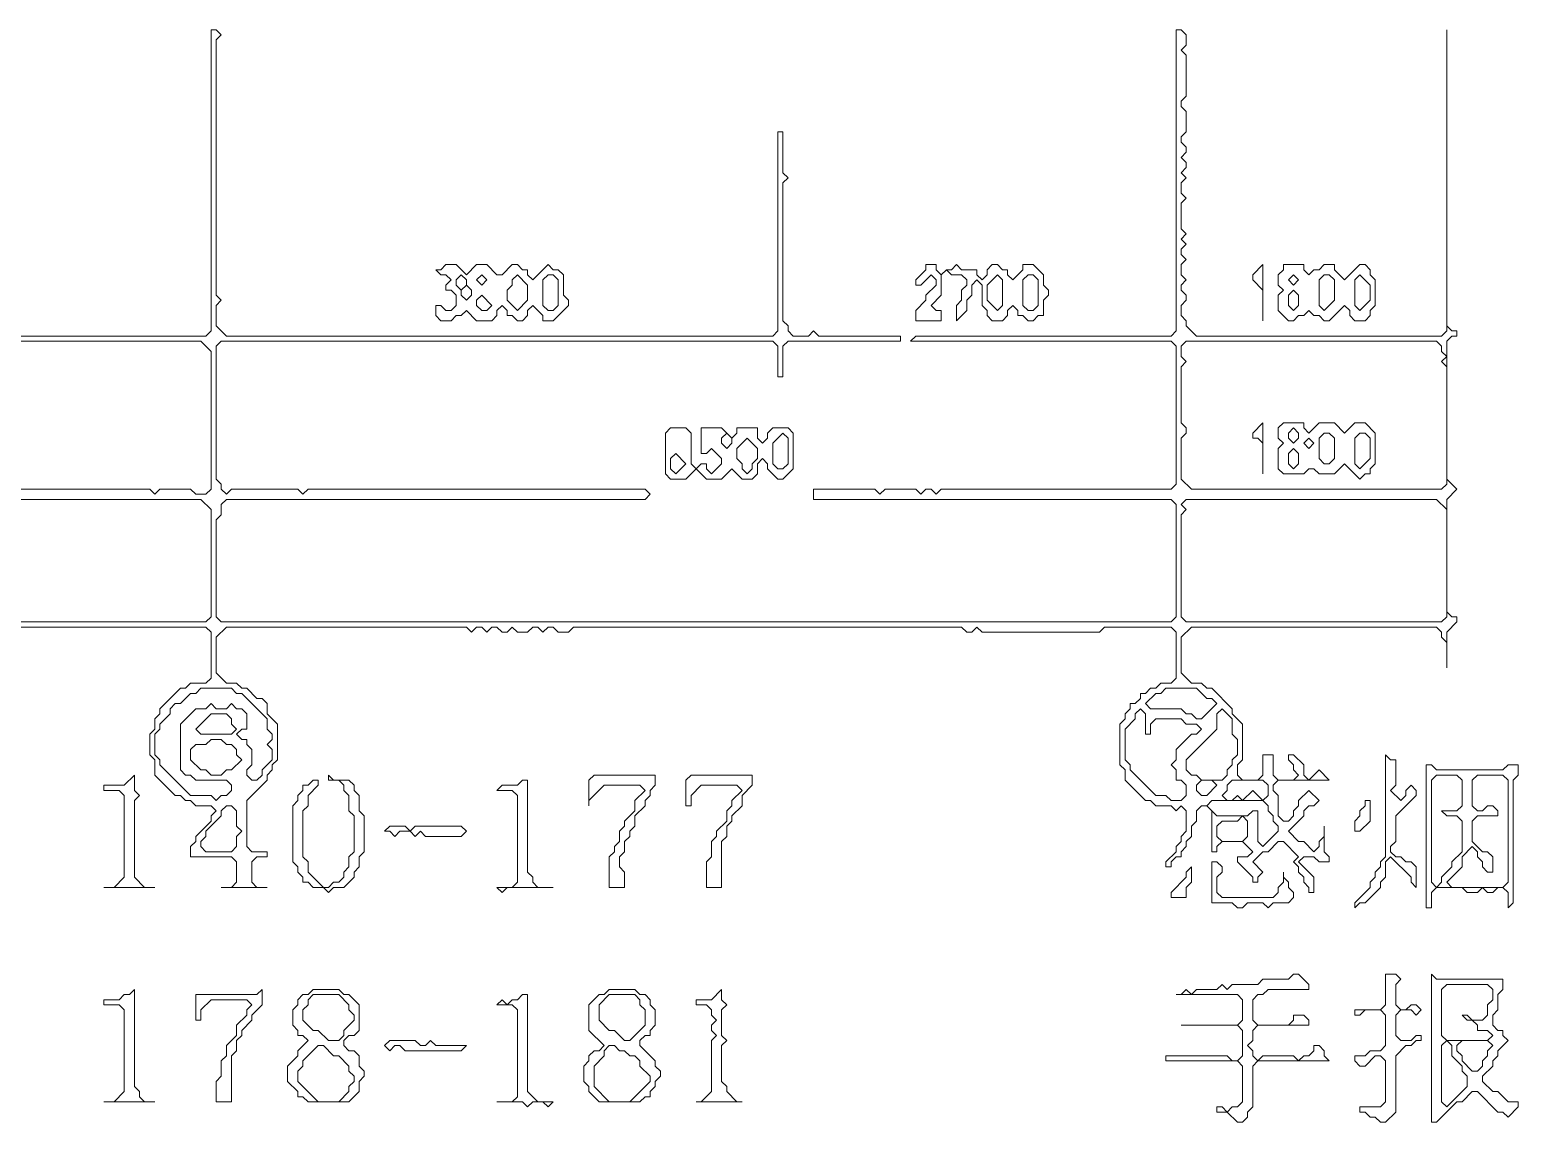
# Model space of a CAD drawing. Extents: x 4 to 2473, y 19 to 1752.
# Drawn here: x 1626.5 to 1918, y 249 to 463 of the extents above; entities that cross this region are included whole.
import ezdxf

# ---------------------------------------------------------------- set-up
doc = ezdxf.new("R2010")
doc.units = 0
doc.layers.add('TRACE_CURVE', color=3, linetype='Continuous', lineweight=0)
doc.layers.add('TRACE_TEXT_SYMBOL', color=6, linetype='Continuous', lineweight=0)

msp = doc.modelspace()

# ---------------------------------------------------------------- linework, layer by layer
at = {"layer": 'TRACE_CURVE', "color": 3}
for points in [[(1681, 373), (1680, 372), (1679, 373), (1666, 373), (1665, 372), (1664, 373), (1664, 374), (1663, 375), (1663, 401), (1664, 402), (1772, 402), (1773, 401), (1773, 395), (1774, 395), (1774, 401), (1775, 402), (1797, 402), (1797, 403), (1781, 403), (1780, 404), (1779, 403), (1776, 403), (1775, 404), (1775, 405), (1774, 406), (1774, 433), (1775, 434), (1774, 435), (1774, 443), (1773, 443), (1773, 404), (1772, 403), (1665, 403), (1663, 405), (1663, 409), (1664, 410), (1663, 411), (1663, 461), (1664, 462), (1663, 463), (1662, 463), (1662, 404), (1661, 403), (1553, 403)], [(1853, 418), (1852, 419), (1852, 420), (1853, 421), (1852, 422), (1853, 423), (1852, 424), (1852, 429), (1853, 430), (1852, 431), (1852, 433), (1853, 434), (1852, 435), (1853, 436), (1853, 437), (1852, 438), (1853, 439), (1853, 440), (1852, 441), (1852, 442), (1853, 443), (1853, 447), (1852, 448), (1852, 449), (1853, 450), (1853, 458), (1852, 459), (1853, 460), (1853, 462), (1852, 463), (1851, 463), (1851, 404), (1850, 403), (1800, 403), (1799, 402), (1850, 402), (1851, 401), (1851, 374), (1850, 373), (1805, 373), (1804, 372), (1803, 373), (1802, 373), (1801, 372), (1800, 373), (1794, 373), (1793, 372), (1792, 373), (1780, 373), (1780, 371), (1850, 371), (1851, 370), (1851, 348), (1850, 347), (1664, 347), (1663, 348), (1663, 367), (1664, 368), (1664, 370), (1665, 371), (1747, 371), (1748, 372), (1747, 373), (1681, 373)], [(1876, 317), (1876, 319), (1874, 321), (1873, 321), (1873, 320), (1874, 319), (1874, 318), (1875, 317), (1874, 316), (1871, 316), (1870, 317), (1870, 321), (1868, 321), (1868, 317), (1867, 316), (1864, 316), (1863, 317), (1863, 319), (1864, 320), (1864, 327), (1862, 329), (1862, 330), (1858, 334), (1857, 334), (1856, 335), (1854, 335), (1852, 337), (1852, 344), (1854, 346), (1902, 346), (1903, 345), (1903, 344), (1904, 343), (1904, 338), (1904, 345), (1906, 347), (1906, 348), (1905, 348), (1904, 349), (1904, 371), (1906, 373), (1904, 375), (1904, 402), (1905, 403), (1906, 403), (1906, 404), (1905, 404), (1904, 405), (1904, 463), (1904, 404), (1903, 403), (1855, 403), (1853, 405), (1853, 406), (1852, 407), (1852, 409), (1853, 410), (1853, 411), (1852, 412), (1852, 413), (1853, 414), (1852, 415), (1852, 417), (1853, 418)], [(1591, 402), (1660, 402), (1662, 400), (1662, 373), (1661, 372), (1659, 372), (1658, 373), (1652, 373), (1651, 372), (1650, 373), (1620, 373)], [(1475, 371), (1660, 371), (1662, 369), (1662, 348), (1661, 347), (1558, 347)], [(1578, 346), (1661, 346), (1662, 345), (1662, 336), (1661, 335), (1658, 335), (1657, 334), (1656, 334), (1652, 330), (1652, 329), (1651, 328)], [(1651, 328), (1651, 326), (1650, 325), (1650, 321), (1651, 320), (1651, 317), (1655, 313), (1656, 313), (1657, 312), (1658, 312), (1659, 311), (1662, 311), (1663, 310), (1662, 309), (1662, 308), (1659, 305), (1659, 304), (1658, 303), (1658, 301), (1666, 301), (1667, 300), (1667, 296), (1666, 295), (1664, 295), (1673, 295), (1671, 295), (1670, 296), (1670, 300), (1671, 301), (1673, 301), (1673, 302), (1670, 302), (1669, 303), (1669, 312), (1673, 316), (1673, 317), (1674, 318), (1674, 319), (1675, 320), (1675, 327), (1673, 329), (1673, 331), (1672, 332), (1671, 332), (1669, 334), (1668, 334), (1667, 335), (1665, 335), (1663, 337), (1663, 344), (1665, 346), (1712, 346), (1713, 345), (1714, 346), (1715, 346), (1716, 345), (1717, 346), (1718, 346), (1719, 345), (1720, 345), (1721, 346), (1722, 345), (1724, 345), (1725, 346)], [(1725, 346), (1726, 346), (1727, 345), (1728, 346), (1729, 346), (1730, 345), (1732, 345), (1733, 346), (1809, 346), (1810, 345), (1811, 345), (1812, 346), (1813, 345), (1836, 345), (1837, 346), (1850, 346), (1851, 345), (1851, 336), (1850, 335), (1848, 335), (1847, 334), (1846, 334), (1845, 333), (1844, 333), (1844, 332), (1843, 331), (1842, 331), (1842, 330), (1841, 329), (1841, 328), (1840, 327), (1840, 319), (1841, 318), (1841, 316), (1845, 312), (1846, 312), (1847, 311), (1850, 311), (1851, 310), (1852, 311), (1853, 310), (1853, 306), (1852, 305), (1852, 304), (1851, 303), (1851, 302), (1849, 300), (1849, 299), (1850, 299), (1850, 300), (1851, 301), (1852, 301), (1852, 302), (1853, 303), (1853, 304), (1854, 305), (1854, 307), (1855, 308), (1855, 310), (1856, 311), (1857, 311), (1858, 310), (1858, 302), (1859, 302)], [(1859, 302), (1859, 303), (1860, 304), (1864, 304), (1866, 302), (1865, 301), (1863, 301), (1863, 300), (1866, 297), (1866, 296), (1867, 296), (1867, 297), (1868, 298), (1866, 300), (1868, 302), (1869, 302), (1871, 304), (1872, 304), (1875, 301), (1874, 300), (1875, 299), (1875, 298), (1876, 297), (1876, 296), (1877, 295), (1877, 294), (1878, 294), (1878, 297), (1875, 300), (1876, 301), (1878, 301), (1879, 300), (1881, 300), (1881, 301), (1880, 302), (1880, 307), (1880, 305), (1879, 304), (1879, 303), (1878, 302), (1876, 304), (1875, 304), (1873, 306), (1876, 309), (1876, 310), (1877, 311), (1878, 311), (1879, 312), (1877, 314), (1875, 312), (1875, 311), (1874, 310), (1874, 309), (1873, 308), (1872, 308), (1871, 309), (1871, 313), (1870, 314), (1870, 315), (1871, 316), (1881, 316), (1879, 318), (1877, 316), (1876, 317)]]:
    msp.add_lwpolyline(points, dxfattribs=at)
for points in [[(1852, 401), (1853, 402), (1902, 402), (1903, 401), (1903, 400), (1904, 399), (1903, 398), (1904, 397), (1904, 374), (1903, 373), (1854, 373), (1852, 375), (1852, 383), (1853, 384), (1853, 385), (1852, 386), (1852, 397), (1853, 398), (1852, 399)], [(1852, 370), (1853, 371), (1902, 371), (1904, 369), (1904, 348), (1903, 347), (1853, 347), (1852, 348), (1852, 368), (1853, 369)], [(1659, 333), (1660, 334), (1666, 334), (1667, 333), (1668, 333), (1673, 328), (1673, 326), (1674, 325), (1674, 324), (1673, 323), (1674, 322), (1674, 320), (1672, 318), (1672, 317), (1671, 316), (1670, 316), (1669, 317), (1669, 318), (1670, 319), (1670, 322), (1669, 323), (1669, 324), (1668, 324), (1667, 325), (1668, 326), (1669, 326), (1669, 329), (1668, 330), (1667, 330), (1666, 331), (1665, 330), (1663, 330), (1662, 331), (1661, 330), (1659, 330), (1656, 327), (1656, 318), (1657, 317), (1658, 317), (1659, 316), (1665, 316), (1666, 315), (1666, 314), (1665, 313), (1664, 313), (1663, 312), (1662, 313), (1658, 313), (1652, 319), (1652, 320), (1651, 321), (1651, 325), (1652, 326), (1652, 327), (1654, 329), (1654, 330), (1655, 331), (1656, 331), (1658, 333)], [(1848, 333), (1849, 334), (1855, 334), (1857, 332), (1858, 332), (1859, 331), (1856, 328), (1855, 328), (1854, 329), (1853, 329), (1852, 330), (1846, 330), (1845, 331), (1847, 333)], [(1843, 329), (1844, 330), (1845, 329), (1845, 325), (1846, 325), (1846, 327), (1847, 328), (1852, 328), (1853, 327), (1855, 327), (1856, 326), (1855, 325), (1854, 325), (1851, 322), (1851, 320), (1850, 319), (1851, 318), (1851, 316), (1852, 316), (1853, 315), (1853, 313), (1852, 312), (1850, 312), (1849, 313), (1847, 313), (1842, 318), (1842, 319), (1841, 320), (1841, 326), (1843, 328)], [(1859, 329), (1860, 330), (1862, 328), (1862, 325), (1863, 324), (1863, 321), (1862, 320), (1862, 319), (1861, 318), (1861, 317), (1860, 316), (1856, 316), (1855, 317), (1854, 317), (1853, 318), (1853, 320), (1859, 326)], [(1662, 329), (1665, 329), (1666, 328), (1666, 327), (1667, 326), (1666, 325), (1660, 325), (1659, 326)], [(1661, 323), (1662, 324), (1664, 324), (1665, 323), (1666, 323), (1667, 322), (1667, 321), (1668, 320), (1666, 318), (1665, 318), (1664, 317), (1662, 317), (1661, 318), (1660, 318), (1658, 320), (1658, 322), (1659, 323)], [(1855, 315), (1856, 316), (1858, 316), (1859, 315), (1857, 313), (1856, 313), (1855, 314)], [(1861, 315), (1862, 316), (1868, 316), (1869, 315), (1869, 313), (1868, 312), (1866, 314), (1864, 312), (1863, 313), (1862, 312), (1861, 312), (1860, 313), (1861, 314)], [(1857, 311), (1858, 312), (1868, 312), (1869, 311), (1869, 310), (1870, 309), (1870, 308), (1871, 307), (1871, 306), (1868, 303), (1867, 304), (1867, 310), (1866, 310), (1865, 309), (1859, 309)], [(1664, 310), (1665, 311), (1666, 311), (1667, 310), (1667, 307), (1668, 306), (1667, 305), (1667, 303), (1666, 302), (1661, 302), (1660, 303), (1660, 304), (1661, 305), (1661, 306), (1664, 309)], [(1863, 308), (1864, 309), (1865, 308), (1865, 305), (1864, 304), (1860, 304), (1859, 305), (1859, 307), (1860, 308)]]:
    msp.add_lwpolyline(points, close=True, dxfattribs=at)
at = {"layer": 'TRACE_TEXT_SYMBOL', "color": 6}
for points in [[(1708, 417), (1707, 416), (1706, 416), (1707, 415), (1708, 415), (1709, 414), (1708, 413), (1708, 412), (1709, 412), (1710, 411), (1710, 409), (1709, 408), (1708, 408), (1707, 409), (1706, 409), (1706, 407), (1707, 406), (1709, 406), (1710, 407), (1711, 407), (1712, 408), (1714, 406), (1717, 406), (1718, 407), (1718, 408), (1719, 409), (1720, 408), (1720, 407), (1721, 407), (1722, 406), (1723, 406), (1724, 407), (1724, 408), (1725, 409), (1727, 407), (1727, 406), (1729, 406), (1732, 409), (1732, 410), (1731, 411), (1731, 415), (1730, 416), (1729, 416), (1728, 417), (1725, 414), (1724, 415), (1724, 416), (1723, 416), (1722, 417), (1721, 417), (1719, 415), (1718, 415), (1716, 417), (1714, 417), (1712, 415), (1710, 417)], [(1868, 417), (1866, 415), (1866, 414), (1868, 412), (1868, 406)], [(1872, 417), (1872, 416), (1871, 415), (1871, 413), (1872, 412), (1871, 411), (1871, 408), (1873, 406), (1874, 406), (1875, 407), (1876, 407), (1877, 408), (1878, 407), (1879, 407), (1880, 406), (1881, 406), (1884, 409), (1885, 408), (1885, 407), (1886, 406), (1888, 406), (1889, 407), (1889, 408), (1890, 409), (1890, 414), (1889, 415), (1889, 416), (1888, 417), (1887, 417), (1884, 414), (1882, 416), (1882, 417), (1880, 417), (1879, 416), (1878, 416), (1877, 415), (1876, 416), (1876, 417)], [(1710, 414), (1711, 415), (1712, 414), (1712, 413), (1711, 412), (1710, 413)], [(1714, 414), (1715, 415), (1716, 414), (1715, 413)], [(1721, 414), (1722, 415), (1724, 413), (1724, 410), (1722, 408), (1720, 410), (1720, 412), (1721, 413)], [(1727, 414), (1728, 415), (1729, 415), (1730, 414), (1730, 409), (1729, 408), (1728, 408), (1727, 409)], [(1816, 415), (1817, 414), (1817, 409), (1816, 408), (1814, 410), (1814, 413)], [(1821, 414), (1822, 415), (1823, 415), (1824, 414), (1824, 409), (1823, 408), (1822, 408), (1821, 409)], [(1873, 414), (1874, 415), (1875, 414), (1874, 413)], [(1879, 414), (1880, 415), (1881, 415), (1882, 414), (1882, 410), (1880, 408), (1879, 409)], [(1886, 414), (1887, 415), (1889, 413), (1889, 410), (1887, 408), (1886, 409)], [(1711, 412), (1712, 413), (1713, 412), (1713, 411), (1712, 410), (1711, 411)], [(1873, 411), (1874, 412), (1875, 411), (1875, 409), (1874, 408), (1873, 409)], [(1714, 410), (1715, 411), (1717, 409), (1716, 408), (1715, 408), (1714, 409)], [(1752, 385), (1751, 384), (1751, 376), (1752, 375), (1755, 375), (1757, 377), (1759, 375), (1762, 375), (1764, 377), (1766, 375), (1768, 375), (1769, 376), (1769, 378), (1770, 379), (1771, 378), (1771, 377), (1773, 375), (1774, 375), (1776, 377), (1776, 384), (1775, 385), (1772, 385), (1771, 384), (1771, 383), (1770, 382), (1769, 383), (1769, 385), (1765, 385), (1765, 384), (1764, 383), (1762, 385), (1758, 385), (1758, 380), (1759, 380), (1760, 381), (1762, 379), (1762, 378), (1760, 376), (1759, 377), (1759, 378), (1758, 378), (1757, 377), (1756, 378), (1756, 384), (1755, 385)], [(1868, 386), (1866, 384), (1866, 383), (1867, 383), (1868, 382), (1868, 376)], [(1872, 386), (1871, 385), (1871, 383), (1872, 382), (1871, 381), (1871, 377), (1872, 376), (1876, 376), (1877, 377), (1878, 377), (1879, 376), (1882, 376), (1884, 378), (1887, 375), (1888, 376), (1889, 376), (1889, 377), (1890, 378), (1890, 384), (1888, 386), (1886, 386), (1884, 384), (1882, 386), (1879, 386), (1877, 384), (1876, 385), (1876, 386)], [(1873, 384), (1874, 385), (1875, 384), (1875, 383), (1874, 382), (1873, 383)], [(1762, 383), (1763, 384), (1764, 383), (1764, 382), (1763, 381), (1762, 382)], [(1767, 383), (1769, 381), (1769, 379), (1768, 378), (1768, 377), (1767, 376), (1766, 377), (1766, 378), (1765, 379), (1765, 381)], [(1774, 384), (1775, 383), (1775, 378), (1774, 377), (1773, 377), (1772, 378), (1772, 382)], [(1876, 382), (1877, 383), (1878, 382), (1877, 381)], [(1879, 383), (1880, 384), (1881, 384), (1882, 383), (1882, 379), (1881, 378), (1880, 378), (1879, 379)], [(1886, 383), (1887, 384), (1888, 384), (1889, 383), (1889, 379), (1887, 377), (1886, 378)], [(1752, 379), (1753, 380), (1755, 378), (1753, 376), (1752, 377)], [(1873, 380), (1874, 381), (1875, 380), (1875, 378), (1874, 377), (1873, 378)], [(1892, 321), (1892, 301), (1891, 300), (1891, 299), (1890, 298), (1890, 297), (1889, 296), (1889, 295), (1886, 292), (1886, 291), (1887, 292), (1888, 292), (1891, 295), (1891, 296), (1892, 297), (1892, 300), (1893, 301), (1897, 297), (1897, 296), (1898, 295), (1898, 299), (1897, 300), (1896, 300), (1895, 301), (1894, 301), (1893, 302), (1893, 303), (1894, 304), (1894, 309), (1898, 313), (1898, 314), (1897, 315), (1896, 314), (1896, 313), (1895, 312), (1893, 314), (1894, 315), (1894, 320), (1893, 320)], [(1900, 319), (1900, 291), (1901, 291), (1901, 294), (1902, 295), (1907, 295), (1908, 294), (1910, 294), (1911, 295), (1912, 294), (1913, 294), (1914, 295), (1915, 295), (1916, 294), (1916, 291), (1917, 292), (1917, 316), (1918, 317), (1918, 319), (1916, 319), (1915, 318), (1902, 318), (1901, 319)], [(1647, 317), (1645, 315), (1641, 315), (1641, 314), (1644, 314), (1645, 313), (1645, 297), (1643, 295), (1641, 295), (1651, 295), (1649, 295), (1647, 297), (1647, 312), (1648, 313), (1647, 314)], [(1685, 317), (1685, 316), (1687, 316), (1688, 315), (1688, 314), (1689, 313), (1689, 310), (1690, 309), (1690, 302), (1689, 301), (1689, 299), (1688, 298), (1688, 297), (1687, 296), (1686, 296), (1685, 295), (1684, 295), (1681, 298), (1681, 300), (1680, 301), (1680, 310), (1681, 311), (1681, 313), (1683, 315), (1683, 316), (1682, 316), (1681, 315), (1680, 315), (1680, 314), (1679, 313), (1679, 312), (1678, 311), (1678, 300), (1679, 299), (1679, 298), (1680, 297), (1680, 296), (1681, 296), (1682, 295), (1684, 295), (1685, 294), (1686, 295), (1688, 295), (1690, 297), (1690, 298), (1691, 299), (1691, 301), (1692, 302), (1692, 309), (1691, 310), (1691, 313), (1690, 314), (1690, 315), (1689, 316), (1686, 316)], [(1723, 316), (1722, 315), (1719, 315), (1718, 314), (1721, 314), (1722, 313), (1722, 296), (1721, 295), (1718, 295), (1719, 294), (1720, 295), (1729, 295), (1726, 295), (1725, 296), (1725, 297), (1724, 298), (1724, 316)], [(1737, 317), (1736, 316), (1736, 311), (1736, 312), (1739, 315), (1746, 315), (1747, 314), (1745, 312), (1745, 310), (1743, 308), (1743, 307), (1742, 306), (1742, 304), (1741, 303), (1741, 302), (1740, 301), (1740, 295), (1743, 295), (1743, 298), (1742, 299), (1742, 301), (1743, 302), (1743, 304), (1744, 305), (1744, 306), (1745, 307), (1745, 309), (1747, 311), (1747, 312), (1748, 313), (1748, 314), (1749, 315), (1749, 317)], [(1756, 317), (1755, 316), (1755, 311), (1756, 311), (1756, 313), (1758, 315), (1765, 315), (1766, 314), (1764, 312), (1764, 311), (1763, 310), (1763, 308), (1761, 306), (1761, 305), (1760, 304), (1760, 301), (1759, 300), (1759, 295), (1762, 295), (1762, 304), (1763, 305), (1763, 307), (1764, 308), (1764, 309), (1766, 311), (1766, 313), (1768, 315), (1768, 317)], [(1901, 316), (1902, 317), (1906, 317), (1907, 316), (1907, 311), (1906, 310), (1903, 310), (1904, 309), (1906, 309), (1907, 308), (1907, 302), (1905, 300), (1905, 299), (1903, 297), (1903, 296), (1902, 295), (1901, 296)], [(1909, 316), (1910, 317), (1915, 317), (1916, 316), (1916, 296), (1915, 295), (1905, 295), (1904, 296), (1907, 299), (1907, 301), (1909, 303), (1910, 302), (1910, 301), (1911, 300), (1911, 299), (1912, 298), (1913, 298), (1913, 301), (1912, 302), (1911, 302), (1909, 304), (1909, 308), (1910, 309), (1914, 309), (1914, 310), (1913, 311), (1912, 311), (1911, 310), (1910, 310), (1909, 311)], [(1888, 312), (1888, 311), (1887, 310), (1887, 309), (1886, 308), (1886, 306), (1887, 306), (1889, 308), (1889, 312)], [(1697, 307), (1696, 306), (1697, 306), (1698, 305), (1699, 306), (1701, 306), (1702, 305), (1703, 306), (1704, 305), (1711, 305), (1712, 306), (1711, 307), (1702, 307), (1701, 306), (1700, 307)], [(1854, 299), (1853, 298), (1853, 297), (1850, 294), (1850, 293), (1853, 293), (1853, 295), (1854, 296)], [(1858, 300), (1858, 292), (1862, 292), (1863, 291), (1864, 291), (1865, 292), (1868, 292), (1869, 291), (1870, 292), (1873, 292), (1874, 293), (1874, 294), (1873, 295), (1873, 296), (1872, 297), (1872, 298), (1872, 296), (1871, 295), (1871, 294), (1870, 293), (1860, 293), (1859, 294), (1859, 297), (1860, 298), (1860, 299), (1859, 300)], [(1892, 278), (1892, 272), (1891, 271), (1886, 271), (1886, 270), (1887, 270), (1888, 271), (1891, 271), (1892, 270), (1892, 264), (1891, 263), (1889, 263), (1888, 262), (1886, 262), (1886, 261), (1887, 260), (1888, 260), (1890, 262), (1891, 262), (1892, 261), (1892, 253), (1891, 252), (1887, 252), (1887, 251), (1888, 251), (1889, 250), (1890, 250), (1891, 249), (1892, 249), (1894, 251), (1894, 262), (1896, 264), (1897, 264), (1898, 265), (1899, 265), (1899, 266), (1898, 266), (1897, 265), (1895, 265), (1894, 266), (1894, 270), (1895, 271), (1897, 271), (1898, 270), (1899, 271), (1898, 272), (1897, 272), (1896, 271), (1895, 271), (1894, 272), (1894, 276), (1895, 277), (1894, 278)], [(1901, 278), (1901, 249), (1902, 249), (1906, 253), (1907, 253), (1909, 255), (1910, 255), (1914, 251), (1915, 251), (1916, 250), (1918, 252), (1918, 253), (1916, 253), (1914, 255), (1913, 255), (1911, 257), (1911, 258), (1913, 260), (1913, 261), (1914, 262), (1914, 263), (1916, 265), (1915, 266), (1915, 267), (1914, 267), (1913, 268), (1913, 270), (1914, 271), (1914, 274), (1915, 275), (1915, 277), (1902, 277)], [(1647, 275), (1646, 274), (1645, 274), (1644, 273), (1641, 273), (1641, 272), (1644, 272), (1645, 271), (1645, 255), (1643, 253), (1641, 253), (1651, 253), (1649, 253), (1648, 254), (1648, 255), (1647, 256)], [(1672, 275), (1671, 274), (1659, 274), (1659, 269), (1660, 269), (1660, 271), (1662, 273), (1669, 273), (1670, 272), (1669, 271), (1669, 270), (1667, 268), (1667, 266), (1665, 264), (1665, 262), (1664, 261), (1664, 258), (1663, 257), (1663, 253), (1666, 253), (1666, 262), (1667, 263), (1667, 265), (1668, 266), (1668, 267), (1670, 269), (1670, 270), (1672, 272)], [(1682, 275), (1681, 274), (1680, 274), (1679, 273), (1679, 272), (1678, 271), (1678, 268), (1679, 267), (1679, 266), (1680, 266), (1681, 265), (1679, 263), (1679, 262), (1677, 260), (1677, 257), (1679, 255), (1679, 254), (1680, 254), (1681, 253), (1689, 253), (1691, 255), (1691, 257), (1692, 258), (1692, 259), (1691, 260), (1691, 262), (1690, 263), (1689, 263), (1688, 264), (1688, 265), (1689, 266), (1690, 266), (1691, 267), (1691, 272), (1689, 274), (1688, 274), (1687, 275)], [(1740, 275), (1739, 274), (1738, 274), (1736, 272), (1736, 267), (1739, 264), (1738, 263), (1737, 263), (1736, 262), (1736, 261), (1735, 260), (1735, 257), (1736, 256), (1736, 255), (1738, 253), (1746, 253), (1747, 254), (1748, 254), (1748, 255), (1749, 256), (1749, 257), (1750, 258), (1750, 259), (1749, 260), (1749, 261), (1746, 264), (1746, 265), (1747, 266), (1748, 266), (1748, 267), (1749, 268), (1749, 271), (1748, 272), (1748, 273), (1747, 274), (1746, 274), (1745, 275)], [(1762, 275), (1760, 273), (1757, 273), (1757, 272), (1759, 272), (1760, 271), (1760, 270), (1761, 269), (1760, 268), (1760, 267), (1761, 266), (1760, 265), (1760, 255), (1758, 253), (1757, 253), (1766, 253), (1765, 253), (1763, 255), (1763, 256), (1762, 257), (1762, 264), (1763, 265), (1762, 266), (1762, 271), (1763, 272), (1762, 273)], [(1903, 275), (1904, 276), (1912, 276), (1913, 275), (1913, 273), (1912, 272), (1912, 270), (1911, 269), (1909, 269), (1908, 270), (1907, 270), (1908, 269), (1909, 269), (1910, 268), (1910, 267), (1912, 267), (1913, 266), (1912, 265), (1904, 265), (1903, 266)], [(1681, 273), (1682, 274), (1687, 274), (1689, 272), (1689, 271), (1690, 270), (1690, 269), (1688, 267), (1688, 266), (1687, 265), (1685, 265), (1683, 267), (1682, 267), (1680, 269), (1680, 271), (1681, 272)], [(1723, 274), (1722, 273), (1721, 273), (1720, 272), (1719, 273), (1718, 272), (1721, 272), (1722, 271), (1722, 254), (1721, 253), (1718, 253), (1723, 253), (1724, 252), (1725, 253), (1727, 253), (1728, 252), (1729, 253), (1726, 253), (1724, 255), (1724, 274)], [(1740, 274), (1745, 274), (1746, 273), (1746, 272), (1747, 271), (1747, 268), (1744, 265), (1743, 265), (1741, 267), (1740, 267), (1738, 269), (1738, 272)], [(1683, 264), (1684, 264), (1686, 262), (1687, 262), (1689, 260), (1689, 259), (1690, 258), (1690, 257), (1689, 256), (1689, 255), (1687, 253), (1683, 253), (1679, 257), (1679, 259), (1680, 260), (1680, 261)], [(1697, 265), (1696, 264), (1697, 263), (1698, 264), (1699, 264), (1700, 263), (1711, 263), (1712, 264), (1706, 264), (1705, 265), (1704, 264), (1703, 264), (1702, 265)], [(1739, 263), (1740, 264), (1741, 264), (1742, 263), (1743, 263), (1744, 262), (1745, 262), (1746, 261), (1746, 260), (1748, 258), (1748, 257), (1744, 253), (1740, 253), (1737, 256), (1737, 260), (1739, 262)], [(1903, 264), (1904, 265), (1905, 264), (1905, 262), (1907, 260), (1907, 259), (1908, 258), (1908, 256), (1904, 252), (1903, 253)], [(1906, 264), (1907, 265), (1912, 265), (1913, 264), (1912, 263), (1912, 262), (1911, 261), (1911, 260), (1910, 259), (1909, 259), (1907, 261), (1907, 262), (1906, 263)]]:
    msp.add_lwpolyline(points, close=True, dxfattribs=at)
for points in [[(1802, 417), (1802, 416), (1800, 414), (1800, 413), (1801, 413), (1803, 415), (1804, 414), (1804, 413), (1802, 411), (1802, 410), (1800, 408), (1800, 406), (1805, 406), (1805, 408), (1804, 408), (1803, 409), (1805, 411), (1805, 415), (1806, 416), (1807, 415), (1809, 415), (1810, 414), (1810, 413), (1809, 412), (1809, 410), (1808, 409), (1808, 406), (1810, 408), (1810, 410), (1811, 411), (1811, 413), (1812, 414), (1813, 413), (1813, 409), (1814, 408), (1814, 407), (1815, 406), (1817, 406), (1818, 407), (1818, 408), (1819, 409), (1820, 408), (1820, 407), (1821, 407), (1822, 406), (1823, 406), (1824, 407), (1825, 407), (1825, 410), (1826, 411), (1826, 412), (1825, 413), (1825, 415), (1823, 417), (1821, 417), (1821, 416), (1819, 414), (1818, 415), (1818, 416), (1817, 416), (1816, 417), (1815, 417), (1814, 416), (1814, 415)], [(1814, 415), (1813, 414), (1812, 415), (1812, 416), (1809, 416), (1808, 417), (1807, 416), (1806, 416), (1805, 415), (1804, 416), (1804, 417), (1802, 417)], [(1874, 278), (1873, 277), (1868, 277), (1867, 276), (1862, 276), (1861, 275), (1860, 276), (1859, 275), (1855, 275), (1854, 274), (1853, 275), (1852, 274), (1851, 274), (1863, 274), (1864, 273), (1864, 269), (1863, 268), (1852, 268), (1863, 268), (1864, 267), (1864, 262), (1863, 261), (1862, 261), (1861, 262), (1849, 262), (1849, 261), (1863, 261), (1864, 260), (1864, 253), (1863, 252), (1862, 252), (1861, 251), (1860, 252), (1859, 252), (1859, 251), (1861, 251), (1863, 249), (1864, 249), (1865, 250), (1865, 251), (1866, 252), (1866, 260), (1867, 261), (1881, 261), (1880, 262), (1880, 263), (1879, 264), (1878, 264), (1878, 263), (1877, 262), (1876, 262), (1875, 261), (1874, 262), (1868, 262), (1867, 261), (1866, 262), (1866, 263), (1865, 264), (1866, 265), (1866, 267), (1867, 268), (1877, 268), (1877, 269), (1876, 270)], [(1876, 270), (1874, 270), (1874, 269), (1873, 268), (1867, 268), (1866, 269), (1866, 273), (1867, 274), (1868, 274), (1869, 275), (1877, 275), (1877, 276), (1875, 278), (1874, 278)]]:
    msp.add_lwpolyline(points, dxfattribs=at)

doc.saveas('drawing.dxf')
